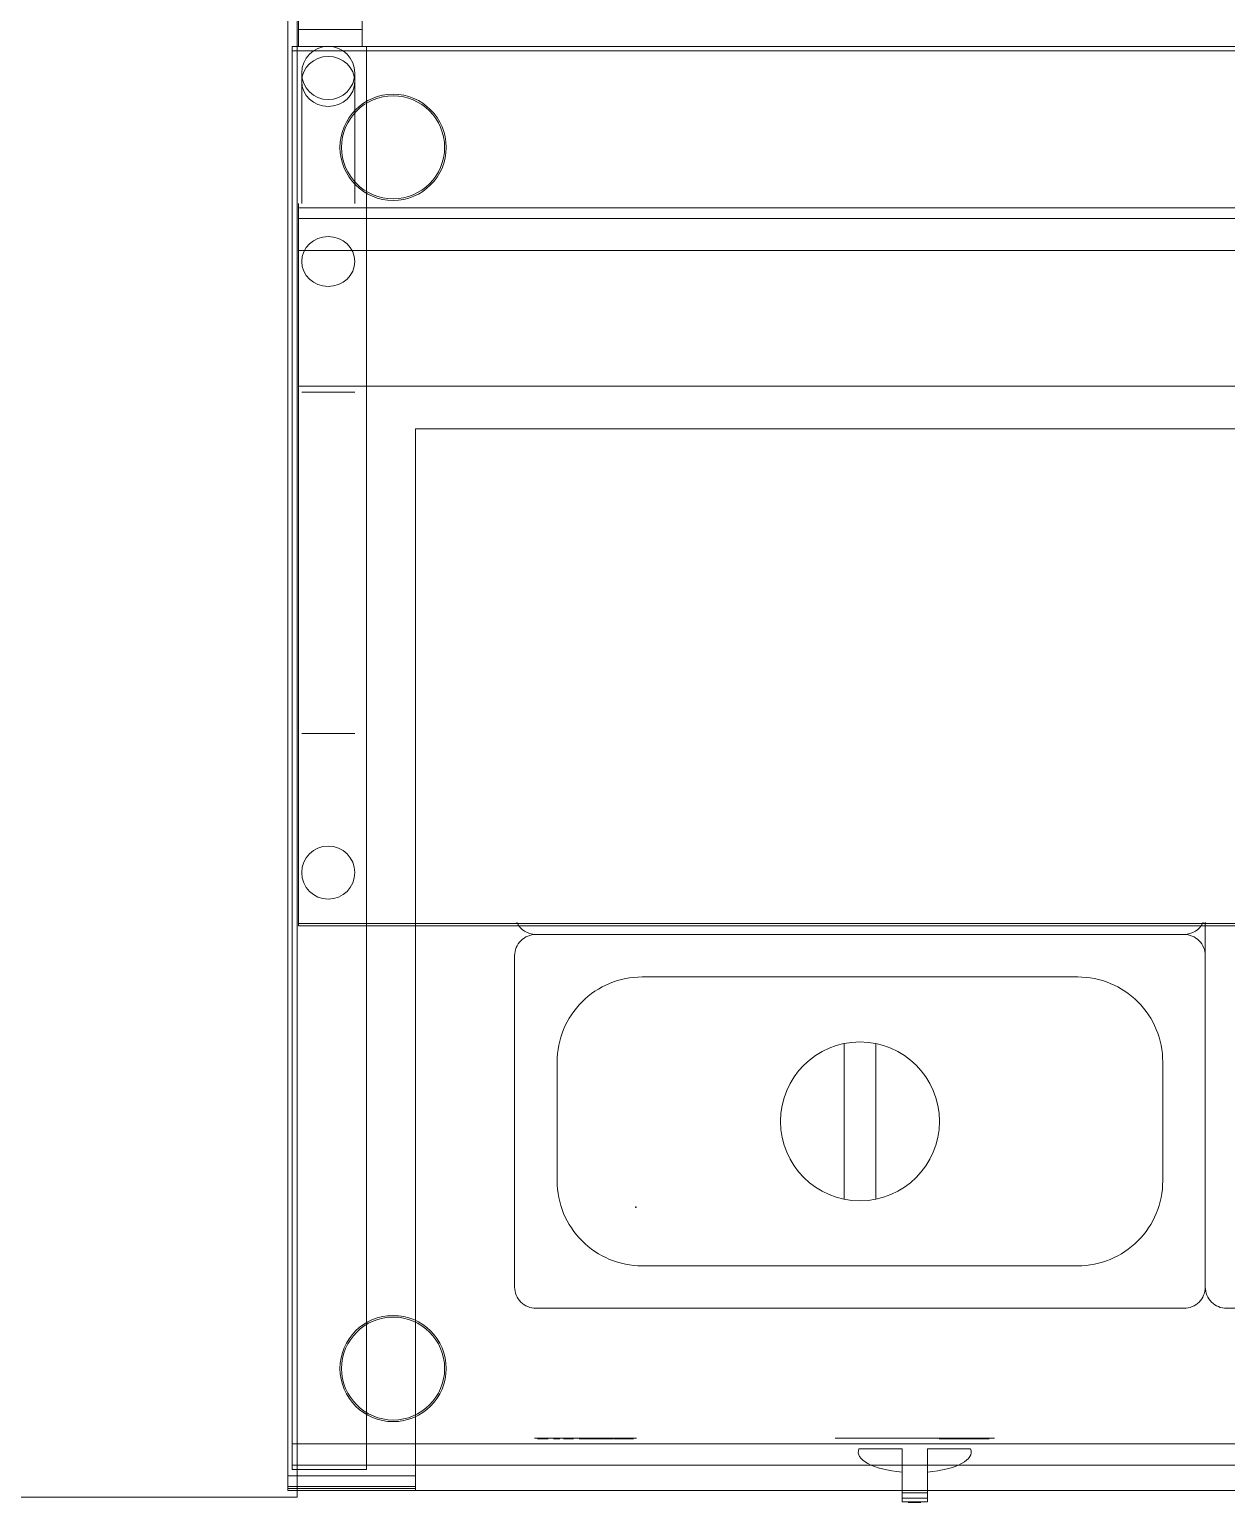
# Model space of a CAD drawing. Header units: millimetres. Extents: x -241391 to 8718866, y 0 to 143518.
# Drawn here: x -209440 to -208876, y 116036 to 116730 of the extents above; entities that cross this region are included whole.
import ezdxf

# ---------------------------------------------------------------- set-up
doc = ezdxf.new("R2010")
doc.units = ezdxf.units.MM
doc.header["$MEASUREMENT"] = 0
doc.layers.add('ТХ_пищеблок', color=30, linetype='Continuous', lineweight=20)

msp = doc.modelspace()

# ---------------------------------------------------------------- linework, layer by layer
at = {"layer": 'ТХ_пищеблок', "color": 230, "extrusion": (-1, 2.44929e-16, 3.40358e-28)}
for p, q in [((-209313.12, 116721.5, -147.22), (-209313.12, 117071.5, -147.22)), ((-209313.12, 116729.5, -252.22), (-209313.12, 116721.5, -252.22)), ((-209313.12, 116721.5, -252.22), (-209313.12, 116721.5, -147.22))]:
    msp.add_line(p, q, dxfattribs=at)
at = {"layer": 'ТХ_пищеблок', "color": 230}
for p, q in [((-209313.12, 116721.5, -147.22), (-209313.12, 117071.5, -147.22)), ((-209283.12, 117071.5, -147.22), (-209283.12, 116721.5, -147.22)), ((-209318.12, 116041.5, -917.22), (-209318.12, 116746.5, -917.22)), ((-209313.12, 116729.5, -252.22), (-209283.12, 116729.5, -252.22)), ((-209318.12, 116724.5, -47.22), (-209318.12, 116043.5, -47.22)), ((-209316.12, 116690.92, -105.22), (-209316.12, 116721.5, -105.22)), ((-209316.12, 116721.5, -105.22), (-209281.12, 116721.5, -105.22)), ((-209316.12, 116721.5, -816.72), (-207820.12, 116721.5, -816.72)), ((-209316.12, 116721.5, -760.72), (-207820.12, 116721.5, -760.72)), ((-209316.12, 116719.5, -818.72), (-207820.12, 116719.5, -818.72)), ((-209316.12, 116719.5, -817.72), (-207820.12, 116719.5, -817.72)), ((-209316.12, 116719.5, -817.72), (-209316.12, 116709.5, -817.72)), ((-209316.12, 116719.5, -817.72), (-207820.12, 116719.5, -817.72)), ((-209316.12, 116719.5, -758.72), (-207820.12, 116719.5, -758.72)), ((-209316.12, 116719.5, -758.72), (-209316.12, 116053.5, -758.72)), ((-209316.12, 116719.5, -758.72), (-207820.12, 116719.5, -758.72)), ((-209281.12, 116721.5, -105.22), (-209281.12, 116690.92, -105.22)), ((-209311.62, 116647.5, -917.22), (-209311.62, 116709, -917.22)), ((-209286.62, 116647.5, -917.22), (-209286.62, 116709, -917.22)), ((-209316.12, 116051.5, -80.22), (-209316.12, 116660.5, -80.22)), ((-209281.12, 116660.5, -80.22), (-209281.12, 116051.5, -80.22)), ((-209313.12, 116307.5, -917.22), (-209313.12, 116647.5, -917.22)), ((-207823.12, 116645.5, 262.78), (-209313.12, 116645.5, 262.78)), ((-209313.12, 116640.5, 263.78), (-209313.12, 116645.5, 263.78)), ((-207823.12, 116645.5, 263.78), (-209313.12, 116645.5, 263.78)), ((-207823.12, 116645.5, 263.78), (-209313.12, 116645.5, 263.78)), ((-207823.12, 116640.5, 263.78), (-209313.12, 116640.5, 263.78)), ((-209313.12, 116309.5, 322.78), (-209313.12, 116625.5, 322.78)), ((-207823.12, 116625.5, 322.78), (-209313.12, 116625.5, 322.78)), ((-207823.12, 116625.5, 322.78), (-209313.12, 116625.5, 322.78)), ((-207823.12, 116625.5, -917.22), (-209313.12, 116625.5, -917.22)), ((-207823.12, 116561.5, 289.78), (-209313.12, 116561.5, 289.78)), ((-209281.12, 116051.5, -425.72), (-209281.12, 116559.5, -425.72)), ((-207878.12, 116541.5, -47.22), (-209258.12, 116541.5, -47.22)), ((-209258.12, 116541.5, -47.22), (-209258.12, 116043.5, -47.22)), ((-209313.12, 116309.5, 288.78), (-209313.12, 116314.5, 288.78)), ((-207823.12, 116308.5, 289.78), (-209313.12, 116308.5, 289.78)), ((-207823.12, 116307.5, 289.78), (-209313.12, 116307.5, 289.78)), ((-207823.12, 116307.5, 320.78), (-209313.12, 116307.5, 320.78)), ((-207823.12, 116307.5, -917.22), (-209313.12, 116307.5, -917.22)), ((-209258.12, 116307.5, -917.22), (-209258.12, 116041.5, -917.22)), ((-209316.12, 116063.5, -817.72), (-209316.12, 116053.5, -817.72)), ((-209316.12, 116063.5, -817.72), (-207820.12, 116063.5, -817.72)), ((-209281.12, 116051.5, -723.72), (-209281.12, 116066.5, -723.72)), ((-209316.12, 116053.5, -817.72), (-207820.12, 116053.5, -817.72)), ((-209316.12, 116053.5, -817.72), (-207820.12, 116053.5, -817.72)), ((-209316.12, 116053.5, -818.72), (-207820.12, 116053.5, -818.72)), ((-209316.12, 116053.5, -758.72), (-207820.12, 116053.5, -758.72)), ((-209316.12, 116053.5, -758.72), (-207820.12, 116053.5, -758.72)), ((-209318.12, 116048.5, -81.22), (-209318.12, 116043.5, -81.22)), ((-209258.12, 116048.5, -81.22), (-209318.12, 116048.5, -81.22)), ((-209281.12, 116051.5, -80.22), (-209316.12, 116051.5, -80.22)), ((-209258.12, 116048.5, -81.22), (-209258.12, 116043.5, -81.22)), ((-209258.12, 116043.5, -47.22), (-209318.12, 116043.5, -47.22)), ((-209258.12, 116043.5, -47.22), (-209318.12, 116043.5, -47.22)), ((-209258.12, 116043.5, -82.22), (-209318.12, 116043.5, -82.22)), ((-209258.12, 116043.5, -81.22), (-209318.12, 116043.5, -81.22)), ((-209258.12, 116043.5, -81.22), (-209318.12, 116043.5, -81.22)), ((-209258.12, 116042.5, -80.22), (-209318.12, 116042.5, -80.22)), ((-209318.12, 116041.5, -917.22), (-207818.12, 116041.5, -917.22)), ((-209258.12, 116041.5, -49.22), (-209318.12, 116041.5, -49.22)), ((-209258.12, 116041.5, -80.22), (-209318.12, 116041.5, -80.22))]:
    msp.add_line(p, q, dxfattribs=at)
at = {"layer": 'ТХ_пищеблок', "color": 230, "extrusion": (1, -2.44929e-16, -7.99494e-29)}
for p, q in [((-209283.12, 117071.5, -147.22), (-209283.12, 116721.5, -147.22)), ((-209283.12, 116721.5, -252.22), (-209283.12, 116729.5, -252.22)), ((-209283.12, 116721.5, -147.22), (-209283.12, 116721.5, -252.22))]:
    msp.add_line(p, q, dxfattribs=at)
at = {"layer": 'ТХ_пищеблок', "color": 230, "extrusion": (-1, 2.44929e-16, 0)}
for p, q in [((-209318.12, 116690.92, -105.22), (-209318.12, 116745.5, -105.22)), ((-209318.12, 116724.5, -47.22), (-209318.12, 116043.5, -47.22)), ((-209316.12, 116721.5, -758.72), (-209316.12, 116051.5, -758.72)), ((-209316.12, 116721.5, -758.72), (-209316.12, 116721.5, -105.22)), ((-209316.12, 116690.92, -105.22), (-209316.12, 116721.5, -105.22)), ((-209318.12, 116042.5, -80.22), (-209318.12, 116660.5, -80.22)), ((-209316.12, 116051.5, -80.22), (-209316.12, 116660.5, -80.22)), ((-209313.12, 116647.5, 300.78), (-209313.12, 116647.5, 264.78)), ((-209313.12, 116646.5, 264.78), (-209313.12, 116591.92, 264.78)), ((-209313.12, 116640.5, 263.78), (-209313.12, 116645.5, 263.78)), ((-209313.12, 116645.5, 262.78), (-209313.12, 116640.5, 262.78)), ((-209313.12, 116640.5, 262.78), (-209313.12, 116640.5, 263.78)), ((-209313.12, 116309.5, 322.78), (-209313.12, 116625.5, 322.78)), ((-209313.12, 116561.5, 289.78), (-209313.12, 116308.5, 289.78)), ((-209313.12, 116314.5, 287.78), (-209313.12, 116309.5, 287.78)), ((-209313.12, 116314.5, 288.78), (-209313.12, 116314.5, 287.78)), ((-209313.12, 116309.5, 288.78), (-209313.12, 116314.5, 288.78)), ((-209313.12, 116307.5, 289.78), (-209313.12, 116307.5, 320.78)), ((-209318.12, 116043.5, -82.22), (-209318.12, 116048.5, -82.22)), ((-209318.12, 116048.5, -82.22), (-209318.12, 116048.5, -81.22)), ((-209318.12, 116048.5, -81.22), (-209318.12, 116043.5, -81.22)), ((-209316.12, 116051.5, -758.72), (-209316.12, 116051.5, -80.22)), ((-209318.12, 116041.5, -49.22), (-209318.12, 116041.5, -80.22))]:
    msp.add_line(p, q, dxfattribs=at)
at = {"layer": 'ТХ_пищеблок', "color": 230, "extrusion": (0, 0, -1)}
for p, q in [((-209318.12, 116690.92, -105.22), (-209318.12, 116745.5, -105.22)), ((-209281.12, 116721.5, -758.72), (-209316.12, 116721.5, -758.72)), ((-209316.12, 116721.5, -758.72), (-209316.12, 116051.5, -758.72)), ((-209316.12, 116052.5, -815.22), (-209316.12, 116720.5, -815.22)), ((-209316.12, 116719.5, -818.72), (-207820.12, 116719.5, -818.72)), ((-209316.12, 116709.5, -818.72), (-209316.12, 116719.5, -818.72)), ((-209281.12, 116721.5, -758.72), (-209281.12, 116051.5, -758.72)), ((-209318.12, 116042.5, -80.22), (-209318.12, 116660.5, -80.22)), ((-209313.12, 116646.5, 264.78), (-209313.12, 116591.92, 264.78)), ((-209313.12, 116645.5, 262.78), (-209313.12, 116640.5, 262.78)), ((-207823.12, 116645.5, 262.78), (-209313.12, 116645.5, 262.78)), ((-207823.12, 116640.5, 262.78), (-209313.12, 116640.5, 262.78)), ((-207823.12, 116561.5, 289.78), (-209313.12, 116561.5, 289.78)), ((-209313.12, 116561.5, 289.78), (-209313.12, 116308.5, 289.78)), ((-209258.12, 116042.5, -80.22), (-209258.12, 116541.5, -80.22)), ((-209258.12, 116541.5, -80.22), (-207878.12, 116541.5, -80.22)), ((-209313.12, 116314.5, 287.78), (-209313.12, 116309.5, 287.78)), ((-207823.12, 116308.5, 289.78), (-209313.12, 116308.5, 289.78)), ((-209316.12, 116063.5, -818.72), (-207820.12, 116063.5, -818.72)), ((-209316.12, 116053.5, -818.72), (-209316.12, 116063.5, -818.72)), ((-209316.12, 116053.5, -818.72), (-207820.12, 116053.5, -818.72)), ((-209258.12, 116048.5, -82.22), (-209318.12, 116048.5, -82.22)), ((-209318.12, 116043.5, -82.22), (-209318.12, 116048.5, -82.22)), ((-209316.12, 116051.5, -758.72), (-209281.12, 116051.5, -758.72)), ((-209258.12, 116043.5, -82.22), (-209258.12, 116048.5, -82.22)), ((-209258.12, 116043.5, -82.22), (-209318.12, 116043.5, -82.22)), ((-209258.12, 116042.5, -80.22), (-209318.12, 116042.5, -80.22))]:
    msp.add_line(p, q, dxfattribs=at)
at = {"layer": 'ТХ_пищеблок', "color": 230, "extrusion": (1.39226e-29, 5.68434e-14, -1)}
for p, q in [((-209313.12, 116729.5, -252.22), (-209313.12, 116721.5, -252.22)), ((-209313.12, 116729.5, -252.22), (-209283.12, 116729.5, -252.22)), ((-209283.12, 116721.5, -252.22), (-209283.12, 116729.5, -252.22)), ((-209313.12, 116721.5, -252.22), (-209283.12, 116721.5, -252.22))]:
    msp.add_line(p, q, dxfattribs=at)
at = {"layer": 'ТХ_пищеблок', "color": 230, "extrusion": (2.44929e-16, 1, 0)}
for p, q in [((-209316.12, 116721.5, -105.22), (-209281.12, 116721.5, -105.22)), ((-209316.12, 116721.5, -758.72), (-209316.12, 116721.5, -105.22)), ((-209281.12, 116721.5, -758.72), (-209316.12, 116721.5, -758.72)), ((-209316.12, 116721.5, -760.72), (-207820.12, 116721.5, -760.72)), ((-209316.12, 116721.5, -816.72), (-209316.12, 116721.5, -760.72)), ((-209316.12, 116721.5, -816.72), (-207820.12, 116721.5, -816.72)), ((-209281.12, 116721.5, -105.22), (-209281.12, 116721.5, -758.72)), ((-209313.12, 116314.5, 288.78), (-209313.12, 116314.5, 287.78)), ((-209316.12, 116063.5, -817.72), (-207820.12, 116063.5, -817.72)), ((-209316.12, 116063.5, -818.72), (-209316.12, 116063.5, -817.72)), ((-209316.12, 116063.5, -818.72), (-207820.12, 116063.5, -818.72)), ((-209258.12, 116048.5, -81.22), (-209318.12, 116048.5, -81.22)), ((-209318.12, 116048.5, -82.22), (-209318.12, 116048.5, -81.22)), ((-209258.12, 116048.5, -82.22), (-209318.12, 116048.5, -82.22)), ((-209316.12, 116052.5, -816.72), (-209316.12, 116052.5, -815.22)), ((-209258.12, 116048.5, -82.22), (-209258.12, 116048.5, -81.22))]:
    msp.add_line(p, q, dxfattribs=at)
at = {"layer": 'ТХ_пищеблок', "color": 230, "extrusion": (-1, 2.44929e-16, -2.52609e-27)}
for p, q in [((-209316.12, 116721.5, -816.72), (-209316.12, 116721.5, -760.72)), ((-209316.12, 116052.5, -815.22), (-209316.12, 116720.5, -815.22)), ((-209316.12, 116720.5, -815.22), (-209316.12, 116720.5, -816.72)), ((-209316.12, 116719.5, -758.72), (-209316.12, 116053.5, -758.72)), ((-209316.12, 116719.5, -817.72), (-209316.12, 116709.5, -817.72)), ((-209316.12, 116709.5, -818.72), (-209316.12, 116719.5, -818.72)), ((-209316.12, 116709.5, -817.72), (-209316.12, 116709.5, -818.72)), ((-209316.12, 116053.5, -818.72), (-209316.12, 116063.5, -818.72)), ((-209316.12, 116063.5, -818.72), (-209316.12, 116063.5, -817.72)), ((-209316.12, 116063.5, -817.72), (-209316.12, 116053.5, -817.72)), ((-209316.12, 116052.5, -816.72), (-209316.12, 116052.5, -815.22)), ((-209316.12, 116051.5, -760.72), (-209316.12, 116051.5, -816.72))]:
    msp.add_line(p, q, dxfattribs=at)
at = {"layer": 'ТХ_пищеблок', "color": 230, "extrusion": (-2.44929e-16, -1, 0)}
for p, q in [((-209316.12, 116720.5, -815.22), (-209316.12, 116720.5, -816.72)), ((-209313.12, 116721.5, -252.22), (-209313.12, 116721.5, -147.22)), ((-209313.12, 116721.5, -252.22), (-209283.12, 116721.5, -252.22)), ((-209283.12, 116721.5, -147.22), (-209283.12, 116721.5, -252.22)), ((-209313.12, 116640.5, 262.78), (-209313.12, 116640.5, 263.78)), ((-207823.12, 116640.5, 263.78), (-209313.12, 116640.5, 263.78)), ((-207823.12, 116640.5, 262.78), (-209313.12, 116640.5, 262.78)), ((-207878.12, 116541.5, -47.22), (-209258.12, 116541.5, -47.22)), ((-209258.12, 116541.5, -80.22), (-207878.12, 116541.5, -80.22)), ((-209258.12, 116541.5, -80.22), (-209258.12, 116541.5, -47.22)), ((-209313.12, 116307.5, 289.78), (-209313.12, 116307.5, 320.78)), ((-207823.12, 116307.5, 320.78), (-209313.12, 116307.5, 320.78)), ((-207823.12, 116307.5, 289.78), (-209313.12, 116307.5, 289.78)), ((-209281.12, 116066.5, -723.72), (-209281.12, 116066.5, -460.72)), ((-209202.12, 116066.2, -486.72), (-209202.12, 116066.2, -494.72)), ((-209156.12, 116066.2, -484.72), (-209200.12, 116066.2, -484.72)), ((-209200.12, 116066.2, -496.72), (-209156.12, 116066.2, -496.72)), ((-209154.12, 116066.2, -494.72), (-209154.12, 116066.2, -486.72)), ((-209281.12, 116051.5, -80.22), (-209316.12, 116051.5, -80.22)), ((-209316.12, 116051.5, -758.72), (-209281.12, 116051.5, -758.72)), ((-209316.12, 116051.5, -758.72), (-209316.12, 116051.5, -80.22)), ((-209281.12, 116051.5, -758.72), (-209281.12, 116051.5, -80.22)), ((-209281.12, 116051.5, -460.72), (-209281.12, 116051.5, -425.72)), ((-209281.12, 116051.5, -758.72), (-209281.12, 116051.5, -723.72)), ((-209258.12, 116041.5, -80.22), (-209318.12, 116041.5, -80.22)), ((-209318.12, 116041.5, -49.22), (-209318.12, 116041.5, -80.22)), ((-209258.12, 116041.5, -49.22), (-209318.12, 116041.5, -49.22)), ((-209258.12, 116041.5, -49.22), (-209258.12, 116041.5, -80.22))]:
    msp.add_line(p, q, dxfattribs=at)
at = {"layer": 'ТХ_пищеблок', "color": 230, "extrusion": (1, -2.44929e-16, 0)}
for p, q in [((-209281.12, 116721.5, -105.22), (-209281.12, 116690.92, -105.22)), ((-209281.12, 116721.5, -105.22), (-209281.12, 116721.5, -758.72)), ((-209281.12, 116721.5, -758.72), (-209281.12, 116051.5, -758.72)), ((-209281.12, 116660.5, -80.22), (-209281.12, 116051.5, -80.22)), ((-209281.12, 116051.5, -758.72), (-209281.12, 116051.5, -80.22))]:
    msp.add_line(p, q, dxfattribs=at)
at = {"layer": 'ТХ_пищеблок', "color": 230, "extrusion": (-2.44929e-16, -1, -1.13687e-13)}
msp.add_line((-209316.12, 116709.5, -817.72), (-209316.12, 116709.5, -818.72), dxfattribs=at)
at = {"layer": 'ТХ_пищеблок', "color": 230, "extrusion": (2.44929e-16, 1, -1.57898e-15)}
msp.add_line((-209313.12, 116647.5, 300.78), (-209313.12, 116647.5, 264.78), dxfattribs=at)
at = {"layer": 'ТХ_пищеблок', "color": 230, "extrusion": (6.12323e-17, -1.49976e-32, -1)}
for p, q in [((-209281.12, 116559.5, -758.72), (-209281.12, 116051.5, -758.72)), ((-209281.12, 116066.5, -460.72), (-209281.12, 116051.5, -460.72))]:
    msp.add_line(p, q, dxfattribs=at)
at = {"layer": 'ТХ_пищеблок', "color": 230, "extrusion": (2.44929e-16, 1, 9.09495e-15)}
msp.add_line((-209281.12, 116559.5, -425.72), (-209281.12, 116559.5, -758.72), dxfattribs=at)
at = {"layer": 'ТХ_пищеблок', "color": 230, "extrusion": (-1, 2.44929e-16, -6.12323e-17)}
for p, q in [((-209281.12, 116559.5, -758.72), (-209281.12, 116051.5, -758.72)), ((-209281.12, 116559.5, -425.72), (-209281.12, 116559.5, -758.72)), ((-209281.12, 116051.5, -425.72), (-209281.12, 116559.5, -425.72)), ((-209281.12, 116066.5, -723.72), (-209281.12, 116066.5, -460.72)), ((-209281.12, 116051.5, -723.72), (-209281.12, 116066.5, -723.72)), ((-209281.12, 116066.5, -460.72), (-209281.12, 116051.5, -460.72)), ((-209281.12, 116051.5, -758.72), (-209281.12, 116051.5, -723.72)), ((-209281.12, 116051.5, -460.72), (-209281.12, 116051.5, -425.72))]:
    msp.add_line(p, q, dxfattribs=at)
at = {"layer": 'ТХ_пищеблок', "color": 230, "extrusion": (1, 2.09818e-16, 0)}
for p, q in [((-209258.12, 116541.5, -47.22), (-209258.12, 116043.5, -47.22)), ((-209258.12, 116541.5, -80.22), (-209258.12, 116541.5, -47.22)), ((-209258.12, 116042.5, -80.22), (-209258.12, 116541.5, -80.22)), ((-209258.12, 116048.5, -81.22), (-209258.12, 116043.5, -81.22)), ((-209258.12, 116048.5, -82.22), (-209258.12, 116048.5, -81.22)), ((-209258.12, 116043.5, -82.22), (-209258.12, 116048.5, -82.22)), ((-209258.12, 116041.5, -49.22), (-209258.12, 116041.5, -80.22))]:
    msp.add_line(p, q, dxfattribs=at)
at = {"layer": 'ТХ_пищеблок', "color": 230, "extrusion": (-2.44929e-16, -1, 1.75007e-30)}
for p, q in [((-209192.42, 116065.9, -488.46), (-209192.42, 116065.9, -487.22)), ((-209192.42, 116065.9, -492.46), (-209192.42, 116065.9, -489.68)), ((-209191.12, 116065.9, -489.92), (-209191.12, 116065.9, -492.72))]:
    msp.add_line(p, q, dxfattribs=at)
at = {"layer": 'ТХ_пищеблок', "color": 230, "extrusion": (-2.44929e-16, -1, -2.04633e-31)}
for p, q in [((-209187.78, 116065.9, -492.52), (-209187.78, 116065.9, -489.02)), ((-209187.48, 116065.9, -488.72), (-209185.58, 116065.9, -488.72)), ((-209186.48, 116065.9, -490.22), (-209186.48, 116065.9, -490.61)), ((-209186.48, 116065.9, -492.7), (-209186.48, 116065.9, -492.72)), ((-209186.02, 116065.9, -493.12), (-209186.3, 116065.9, -492.65)), ((-209185.08, 116065.9, -492.52), (-209185.08, 116065.9, -490.22)), ((-209183.78, 116065.9, -490.52), (-209183.78, 116065.9, -492.52))]:
    msp.add_line(p, q, dxfattribs=at)
at = {"layer": 'ТХ_пищеблок', "color": 230, "extrusion": (-2.44929e-16, -1, -7.0945e-30)}
for p, q in [((-209181.03, 116065.9, -491.92), (-209181.03, 116065.9, -489.92)), ((-209179.73, 116065.9, -489.92), (-209179.73, 116065.9, -492.22)), ((-209178.83, 116065.9, -493.72), (-209179.23, 116065.9, -493.72)), ((-209178.79, 116065.9, -489.32), (-209178.73, 116065.9, -489.43)), ((-209178.33, 116065.9, -492.22), (-209178.33, 116065.9, -491.71)), ((-209178.33, 116065.9, -489.83), (-209178.33, 116065.9, -486.93)), ((-209177.03, 116065.9, -486.92), (-209177.03, 116065.9, -491.92))]:
    msp.add_line(p, q, dxfattribs=at)
at = {"layer": 'ТХ_пищеблок', "color": 230, "extrusion": (-2.44929e-16, -1, -2.67711e-30)}
for p, q in [((-209177.13, 116065.9, -495.72), (-209176.63, 116065.9, -495.22)), ((-209171.83, 116065.9, -485.72), (-209171.56, 116065.9, -486.22)), ((-209165.64, 116065.9, -493.79), (-209165.12, 116065.9, -495.72)), ((-209165.25, 116065.9, -495.6), (-209165.62, 116065.9, -495.22)), ((-209165.12, 116065.9, -495.72), (-209165.25, 116065.9, -495.6))]:
    msp.add_line(p, q, dxfattribs=at)
at = {"layer": 'ТХ_пищеблок', "color": 230, "extrusion": (-2.44929e-16, -1, -3.33311e-29)}
for p, q in [((-209162.12, 116065.9, -493.74), (-209164.43, 116065.9, -491.43)), ((-209164.43, 116065.9, -490.02), (-209163.18, 116065.9, -488.77)), ((-209162.83, 116065.9, -489.13), (-209164.08, 116065.9, -490.37)), ((-209164.08, 116065.9, -491.08), (-209161.77, 116065.9, -493.38))]:
    msp.add_line(p, q, dxfattribs=at)
at = {"layer": 'ТХ_пищеблок', "color": 230, "extrusion": (-2.44929e-16, -1, -7.9545e-29)}
for p, q in [((-209160.45, 116065.9, -494), (-209162.38, 116065.9, -492.07)), ((-209161.81, 116065.9, -489.95), (-209159.28, 116065.9, -492.48))]:
    msp.add_line(p, q, dxfattribs=at)
at = {"layer": 'ТХ_пищеблок', "color": 230, "extrusion": (-2.44929e-16, -1, -5.60566e-30)}
for p, q in [((-209158.45, 116065.9, -491.5), (-209160.98, 116065.9, -488.97)), ((-209159.79, 116065.9, -487.48), (-209157.88, 116065.9, -489.38))]:
    msp.add_line(p, q, dxfattribs=at)
at = {"layer": 'ТХ_пищеблок', "color": 230, "extrusion": (-2.44929e-16, -1, -1.05429e-29)}
for p, q in [((-209156.18, 116065.9, -490.37), (-209158.49, 116065.9, -488.07)), ((-209158.13, 116065.9, -487.71), (-209155.83, 116065.9, -490.02)), ((-209157.43, 116065.9, -492.32), (-209156.18, 116065.9, -491.08)), ((-209155.83, 116065.9, -491.43), (-209157.07, 116065.9, -492.68))]:
    msp.add_line(p, q, dxfattribs=at)
at = {"layer": 'ТХ_пищеблок', "color": 230, "extrusion": (-2.41208e-16, -0.984808, 0.173648)}
for p, q in [((-209029.12, 116061.19, -583.24), (-209049.39, 116061.19, -583.24)), ((-209029.12, 116061.2, -583.18), (-209049.38, 116061.2, -583.18)), ((-209029.12, 116061.2, -583.18), (-209029.12, 116061.19, -583.24)), ((-209017.12, 116061.2, -583.18), (-208996.87, 116061.2, -583.18)), ((-209017.12, 116061.2, -583.18), (-209017.12, 116061.19, -583.24)), ((-209017.12, 116061.19, -583.24), (-208996.86, 116061.19, -583.24))]:
    msp.add_line(p, q, dxfattribs=at)
at = {"layer": 'ТХ_пищеблок', "color": 230, "extrusion": (-2.30158e-16, -0.939693, 0.34202)}
for p, q in [((-209029.12, 116061.19, -583.24), (-209049.39, 116061.19, -583.24)), ((-209029.12, 116061.19, -583.24), (-209029.12, 116050.22, -613.37)), ((-209017.12, 116061.19, -583.24), (-208996.86, 116061.19, -583.24)), ((-209017.12, 116061.19, -583.24), (-209017.12, 116050.22, -613.37))]:
    msp.add_line(p, q, dxfattribs=at)
at = {"layer": 'ТХ_пищеблок', "color": 230, "extrusion": (-2.44929e-16, -1, -7.89343e-15)}
for p, q in [((-209029.12, 116061.2, -583.18), (-209049.38, 116061.2, -583.18)), ((-209029.12, 116061.2, -562.57), (-209029.12, 116061.2, -583.18)), ((-209017.12, 116061.2, -562.57), (-209017.12, 116061.2, -583.18)), ((-209017.12, 116061.2, -583.18), (-208996.87, 116061.2, -583.18))]:
    msp.add_line(p, q, dxfattribs=at)
at = {"layer": 'ТХ_пищеблок', "color": 230, "extrusion": (-2.44929e-16, -1, 4.996e-16)}
for p, q in [((-209004.31, 116066.2, -534.86), (-209041.67, 116066.2, -556.14)), ((-209003.81, 116066.2, -535.73), (-209041.18, 116066.2, -557.01)), ((-209003.81, 116066.2, -535.73), (-209041.18, 116066.2, -557.01)), ((-209008.36, 116065.9, -561.72), (-209011.66, 116065.9, -561.72)), ((-209011.66, 116065.9, -561.72), (-209008.25, 116065.9, -560.27)), ((-209008.25, 116065.9, -560.27), (-209009.48, 116065.9, -559.24)), ((-209009.48, 116065.9, -559.24), (-209007.73, 116065.9, -559.39)), ((-209006.69, 116065.9, -562.18), (-209008.36, 116065.9, -563.59)), ((-209008.36, 116065.9, -563.59), (-209008.36, 116065.9, -561.72)), ((-209007.73, 116065.9, -559.39), (-209006.69, 116065.9, -555.51)), ((-209006.69, 116065.9, -555.51), (-209005.65, 116065.9, -559.39)), ((-209005.01, 116065.9, -563.59), (-209006.69, 116065.9, -562.18)), ((-209005.65, 116065.9, -559.39), (-209003.89, 116065.9, -559.24)), ((-209003.89, 116065.9, -559.24), (-209005.13, 116065.9, -560.27)), ((-209005.13, 116065.9, -560.27), (-209001.71, 116065.9, -561.72)), ((-209001.71, 116065.9, -561.72), (-209005.01, 116065.9, -561.72)), ((-209005.01, 116065.9, -561.72), (-209005.01, 116065.9, -563.59)), ((-209004.72, 116065.9, -614.52), (-209003.06, 116065.9, -610.51)), ((-209003.06, 116065.9, -610.51), (-209001.4, 116065.9, -614.52)), ((-208993.9, 116065.9, -586.88), (-208991.12, 116065.9, -580.01)), ((-208991.12, 116065.9, -580.01), (-208988.34, 116065.9, -586.88)), ((-208986.62, 116066.2, -588.72), (-208986.62, 116066.2, -545.72)), ((-208986.62, 116066.2, -588.72), (-208986.62, 116066.2, -545.72)), ((-208985.62, 116066.2, -588.72), (-208985.62, 116066.2, -545.72)), ((-209029.12, 116036.2, -606.88), (-209029.12, 116036.2, -567.82)), ((-209017.12, 116036.2, -567.82), (-209017.12, 116036.2, -606.88))]:
    msp.add_line(p, q, dxfattribs=at)
at = {"layer": 'ТХ_пищеблок', "color": 230, "extrusion": (-1, 2.44929e-16, 3.82949e-28)}
for p, q in [((-209029.12, 116061.2, -562.57), (-209029.12, 116061.2, -583.18)), ((-209029.12, 116061.2, -583.18), (-209029.12, 116061.19, -583.24)), ((-209029.12, 116061.19, -583.24), (-209029.12, 116050.22, -613.37)), ((-209029.12, 116036.2, -606.88), (-209029.12, 116036.2, -567.82))]:
    msp.add_line(p, q, dxfattribs=at)
at = {"layer": 'ТХ_пищеблок', "color": 230, "extrusion": (1, -2.44929e-16, 3.82962e-28)}
for p, q in [((-209017.12, 116061.2, -583.18), (-209017.12, 116061.19, -583.24)), ((-209017.12, 116061.2, -562.57), (-209017.12, 116061.2, -583.18)), ((-209017.12, 116061.19, -583.24), (-209017.12, 116050.22, -613.37)), ((-209017.12, 116036.2, -567.82), (-209017.12, 116036.2, -606.88))]:
    msp.add_line(p, q, dxfattribs=at)
at = {"layer": 'ТХ_пищеблок', "color": 230, "extrusion": (-2.44929e-16, -1, -4.06024e-15)}
msp.add_line((-209316.12, 116051.5, -760.72), (-209316.12, 116051.5, -816.72), dxfattribs=at)
at = {"layer": 'ТХ_пищеблок', "elevation": -78.22}
msp.add_lwpolyline([(-209313.69, 116743.5), (-209313.69, 116038.5), (-210433.69, 116038.5), (-210433.69, 116743.5)], close=True, dxfattribs=at)
at = {"layer": 'ТХ_пищеблок', "color": 230, "elevation": -80.22}
for points in [[(-208896.42, 116303.37), (-209201.42, 116303.37, 0.414214), (-209211.42, 116293.37), (-209211.42, 116137.37, 0.414214), (-209201.42, 116127.37), (-208896.42, 116127.37, 0.414214), (-208886.42, 116137.37), (-208886.42, 116293.37, 0.414214)], [(-208946.42, 116283.37), (-209151.42, 116283.37, 0.414214), (-209191.42, 116243.37), (-209191.42, 116187.37, 0.414214), (-209151.42, 116147.37), (-208946.42, 116147.37, 0.414214), (-208906.42, 116187.37), (-208906.42, 116243.37, 0.414214)]]:
    msp.add_lwpolyline(points, format="xyb", close=True, dxfattribs=at)
for points in [[(-209210.46, 116309.1, 0.290194), (-209201.42, 116303.37), (-208896.42, 116303.37, 0.290194), (-208887.37, 116309.1, 0.290194)], [(-208886.42, 116309.1), (-208886.42, 116137.37, 0.414214), (-208876.42, 116127.37), (-208571.42, 116127.37, 0.414214), (-208561.42, 116137.37), (-208561.42, 116309.1)]]:
    msp.add_lwpolyline(points, format="xyb", dxfattribs=at)
for points in [[(-209056.42, 116178.73), (-209056.42, 116252.01)], [(-209041.42, 116178.73), (-209041.42, 116252.01)]]:
    msp.add_lwpolyline(points, dxfattribs=at)
at = {"layer": 'ТХ_пищеблок', "color": 230, "const_width": 0.406, "elevation": -80.22}
msp.add_lwpolyline([(-209154.18, 116174.94, 1), (-209154.59, 116174.94, 1)], format="xyb", close=True, dxfattribs=at)
at = {"layer": 'ТХ_пищеблок', "color": 230, "extrusion": (0, 0, -1)}
for centre in [(209299.12, 116709, 47.22), (209299.12, 116332.5, 47.22)]:
    msp.add_circle(centre, 12.5, dxfattribs=at)
at = {"layer": 'ТХ_пищеблок', "color": 230, "extrusion": (-4.64994e-30, -1.89848e-14, -1)}
msp.add_circle((209299.12, 116709, -10.78), 12.5, dxfattribs=at)
msp.add_circle((209299.12, 116709, -10.78), 12.5, dxfattribs=at)
at = {"layer": 'ТХ_пищеблок', "color": 230}
for centre, radius in [((-209299.12, 116709, -47.22), 12.5), ((-209299.12, 116332.5, 243.78), 12.5), ((-209299.12, 116332.5, -47.22), 12.5), ((-209299.12, 116332.5, 243.78), 12.5), ((-209048.92, 116215.37, -80.22), 37.4)]:
    msp.add_circle(centre, radius, dxfattribs=at)
at = {"layer": 'ТХ_пищеблок', "color": 230, "extrusion": (8.37708e-17, 0.34202, -0.939693)}
for centre in [(209299.12, 109678.22, 39884.3), (209299.12, 109678.22, 39884.3), (209299.12, 109678.22, 39636.35), (209299.12, 109678.22, 39636.35)]:
    msp.add_circle(centre, 12.5, dxfattribs=at)
at = {"layer": 'ТХ_пищеблок', "color": 230, "extrusion": (3.48066e-32, 1.42109e-16, -1)}
for centre, radius in [((209268.62, 116674, 888.42), 25), ((209268.62, 116674, 914.72), 25), ((209268.62, 116674, 888.42), 25), ((209268.62, 116674, 914.72), 25), ((209268.62, 116674, 887.66), 24.24), ((209268.62, 116674, 887.66), 24.24), ((209268.62, 116099, 888.42), 25), ((209268.62, 116099, 914.72), 25), ((209268.62, 116099, 888.42), 25), ((209268.62, 116099, 914.72), 25), ((209268.62, 116099, 887.66), 24.24), ((209268.62, 116099, 887.66), 24.24)]:
    msp.add_circle(centre, radius, dxfattribs=at)
at = {"layer": 'ТХ_пищеблок', "color": 230, "extrusion": (2.44929e-16, 1, 1.73568e-15)}
for centre in [(209299.12, 309.28, 116558.7), (209299.12, 309.28, 116558.7), (209299.12, 309.28, 116398), (209299.12, 309.28, 116398)]:
    msp.add_circle(centre, 12.5, dxfattribs=at)
at = {"layer": 'ТХ_пищеблок', "color": 230, "extrusion": (-2.44929e-16, -1, 0)}
msp.add_circle((-209198.12, -488.72, -116065.9), 2.5, dxfattribs=at)
at = {"layer": 'ТХ_пищеблок', "color": 230, "extrusion": (1.83697e-16, 1, -4.996e-16)}
msp.add_circle((209023.12, -588.72, 116066.2), 27.5, dxfattribs=at)
at = {"layer": 'ТХ_пищеблок', "color": 230, "extrusion": (2.44929e-16, 1, -4.996e-16)}
msp.add_circle((209023.12, -588.72, 116066.2), 27.5, dxfattribs=at)
at = {"layer": 'ТХ_пищеблок', "color": 230, "extrusion": (-2.44929e-16, -1, 4.996e-16)}
for centre, radius in [((-208998.33, -545.94, -116065.9), 7), ((-209023.29, -572.61, -116035.9), 3)]:
    msp.add_circle(centre, radius, dxfattribs=at)
at = {"layer": 'ТХ_пищеблок', "color": 230, "extrusion": (-1, 2.44929e-16, 0)}
for centre, radius, start, end in [((-116724.5, -69.22, 209318.12), 22, 90, 180), ((-116724.5, -69.22, 209318.12), 22, 90, 180), ((-116719.5, -816.72, 209316.12), 2, 180, 270), ((-116719.5, -760.72, 209316.12), 2, 90, 180), ((-116719.5, -816.72, 209316.12), 2, 180, 270), ((-116719.5, -760.72, 209316.12), 2, 90, 180), ((-116719.5, -816.72, 209316.12), 1, 180, 270), ((-116690.92, -95.22, 209318.12), 10, 270, 348.84006), ((-116690.92, -95.22, 209318.12), 10, 270, 348.84006), ((-116690.92, -95.22, 209316.12), 10, 270, 348.84006), ((-116690.92, -95.22, 209316.12), 10, 270, 348.84006), ((-116660.5, -101.22, 209318.12), 21, 90, 168.84006), ((-116660.5, -101.22, 209316.12), 21, 90, 168.84006), ((-116660.5, -101.22, 209281.12), 21, 90, 168.84006), ((-116645.5, 264.78, 209313.12), 2, 180, 270), ((-116625.5, 300.78, 209313.12), 22, 90, 180), ((-116645.5, 264.77, 209313.12), 0.998, 179.88529, 270), ((-116645.5, 264.77, 209313.12), 0.998, 179.88529, 270), ((-116591.92, 274.78, 209313.12), 10, 270, 348.84006), ((-116561.5, 268.78, 209313.12), 21, 90, 168.84006), ((-116561.5, 268.78, 209313.12), 21, 90, 168.84006), ((-116309.5, 289.78, 209313.12), 1, 270, 0), ((-116309.5, 320.78, 209313.12), 2, 0, 90), ((-116309.5, 289.78, 209313.12), 2, 270, 0), ((-116309.5, 289.78, 209313.12), 1, 270, 0), ((-116053.5, -816.72, 209316.12), 2, 270, 0), ((-116053.5, -760.72, 209316.12), 2, 0, 90), ((-116053.5, -816.72, 209316.12), 2, 270, 0), ((-116053.5, -816.72, 209316.12), 1, 270, 360), ((-116053.5, -760.72, 209316.12), 2, 0, 90), ((-116043.5, -49.22, 209318.12), 2, 0, 90), ((-116043.5, -80.22, 209318.12), 2, 270, 0), ((-116043.5, -49.22, 209318.12), 2, 0, 90), ((-116043.5, -80.22, 209318.12), 2, 270, 0), ((-116043.5, -80.22, 209318.12), 1, 270, 0)]:
    msp.add_arc(centre, radius, start, end, dxfattribs=at)
at = {"layer": 'ТХ_пищеблок', "color": 230, "extrusion": (1, -2.44929e-16, 0)}
for centre, radius, start, end in [((116719.5, -816.72, -209316.12), 1, 270, 0), ((116690.92, -95.22, -209281.12), 10, 191.15994, 270), ((116690.92, -95.22, -209281.12), 10, 191.15994, 270), ((116660.5, -101.22, -209318.12), 21, 11.15994, 90), ((116660.5, -101.22, -209316.12), 21, 11.15994, 90), ((116660.5, -101.22, -209281.12), 21, 11.15994, 90), ((116625.5, 300.78, -209313.12), 22, 360, 90), ((116645.5, 264.78, -209313.12), 2, 270, 0), ((116591.92, 274.78, -209313.12), 10, 191.15994, 270), ((116309.5, 289.78, -209313.12), 2, 180, 270), ((116309.5, 320.78, -209313.12), 2, 90, 180), ((116053.5, -816.72, -209316.12), 1, 180, 270), ((116043.5, -80.22, -209318.12), 1, 180, 270)]:
    msp.add_arc(centre, radius, start, end, dxfattribs=at)
at = {"layer": 'ТХ_пищеблок', "color": 230, "extrusion": (-2.44929e-16, -1, 0)}
for centre, radius, start, end in [((-209298.12, -147.22, -116721.5), 15, 0, 180), ((-209298.12, -147.22, -116721.5), 15, 0, 180), ((-209200.12, -486.72, -116066.2), 2, 90, 180), ((-209200.12, -494.72, -116066.2), 2, 180, 270), ((-209192.82, -488.46, -116065.9), 0.4, 221.40962, 0), ((-209192.12, -492.72, -116065.9), 1, 180, 0), ((-209192.82, -492.46, -116065.9), 0.4, 221.40962, 0), ((-209192.12, -488.72, -116065.9), 1, 180, 252.5424), ((-209189.7, -485.95, -116065.9), 3, 205.04521, 261.89039), ((-209190.12, -489.92, -116065.9), 1, 90.30253, 180), ((-209187.48, -492.72, -116065.9), 1, 183.40574, 0), ((-209188.18, -492.52, -116065.9), 0.4, 221.79065, 360), ((-209187.48, -489.02, -116065.9), 0.3, 90, 180), ((-209183.48, -490.61, -116065.9), 3, 180, 225.27509), ((-209185.78, -490.22, -116065.9), 0.7, 0, 180), ((-209186.38, -492.7, -116065.9), 0.1, 30, 180), ((-209184.98, -492.52, -116065.9), 1.2, 210, 0), ((-209185.38, -492.52, -116065.9), 0.3, 225.27509, 0), ((-209185.58, -490.52, -116065.9), 1.8, 360, 90), ((-209179.23, -491.92, -116065.9), 1.8, 180, 270), ((-209179.83, -489.92, -116065.9), 1.2, 30, 180), ((-209179.43, -489.92, -116065.9), 0.3, 48.18969, 180), ((-209179.03, -492.22, -116065.9), 0.7, 180, 0), ((-209178.03, -484.18, -116065.9), 2.3, 222.34261, 251.91999), ((-209179.14, -484.92, -116065.9), 1, 233.57778, 294.32679), ((-209181.03, -491.71, -116065.9), 2.7, 0, 48.18969), ((-209178.83, -491.92, -116065.9), 1.8, 270, 0), ((-209178.93, -486.93, -116065.9), 0.6, 0, 71.91999), ((-209178.23, -486.92, -116065.9), 1.2, 360, 114.32679), ((-209181.33, -490.93, -116065.9), 3, 20.69354, 30), ((-209178.43, -489.83, -116065.9), 0.1, 200.69354, 360), ((-209177.13, -491.88, -116065.9), 3.85, 270, 323.68139), ((-209189.58, -482.72, -116065.9), 18, 316.01704, 348.78773), ((-209189.58, -482.72, -116065.9), 19.3, 323.68139, 324.7392), ((-209168.12, -501.72, -116065.9), 9.71, 91.82189, 125.9599), ((-209189.58, -482.72, -116065.9), 19.3, 331.03426, 343.33341), ((-209169.62, -501.28, -116065.9), 9.71, 84.85766, 108.46093), ((-209189.74, -482.7, -116065.9), 18.16, 348.7947, 350.39896), ((-209135.12, -465.62, -116065.9), 41.85, 209.48442, 218.60362), ((-209135.12, -465.62, -116065.9), 42.5, 212.18094, 217.69372), ((-209135.12, -465.62, -116065.9), 42.5, 218.39636, 224.14452), ((-209169.62, -501.28, -116065.9), 9.71, 68.86797, 79.3638), ((-209168.12, -501.72, -116065.9), 9.71, 78.11134, 86.88663), ((-209135.12, -465.62, -116065.9), 41.85, 219.11723, 221.1711), ((-209165.12, -491.86, -116065.9), 2, 221.1711, 255), ((-209163.72, -490.72, -116065.9), 1, 135, 225), ((-209163.72, -490.72, -116065.9), 0.5, 135, 225), ((-209163.01, -488.94, -116065.9), 0.24, 45, 135), ((-209161.03, -490.72, -116065.9), 1.9, 113.99292, 225), ((-209163, -488.96, -116065.9), 0.24, 314.80068, 49.78054), ((-209161.95, -493.57, -116065.9), 0.24, 224.80068, 319.78054), ((-209161.33, -489.47, -116065.9), 0.681, 135, 225), ((-209161.94, -493.55, -116065.9), 0.24, 315, 45), ((-209159.64, -487.62, -116065.9), 1.9, 132.5369, 225), ((-209159.64, -487.62, -116065.9), 1.9, 90, 132.5369), ((-209160.62, -493.82, -116065.9), 1.9, 270, 312.5369), ((-209161.25, -494.79, -116065.9), 1.12, 303.70865, 337.24196), ((-209161.25, -494.79, -116065.9), 1.12, 337.24196, 45), ((-209158.97, -486.66, -116065.9), 1.15, 157.57729, 225), ((-209158.97, -486.66, -116065.9), 1.15, 125.25487, 157.57729), ((-209160.62, -493.82, -116065.9), 1.9, 312.5369, 45), ((-209158.32, -487.9, -116065.9), 0.24, 135, 225), ((-209158.3, -487.88, -116065.9), 0.24, 44.80068, 139.78054), ((-209159.22, -490.72, -116065.9), 1.9, 293.99292, 45), ((-209158.93, -491.98, -116065.9), 0.681, 315, 45), ((-209157.26, -492.49, -116065.9), 0.24, 134.80068, 229.78054), ((-209157.24, -492.51, -116065.9), 0.24, 225, 315), ((-209156.54, -490.72, -116065.9), 0.5, 315, 45), ((-209156.12, -486.72, -116066.2), 2, 0, 90), ((-209156.12, -494.72, -116066.2), 2, 270, 0), ((-209156.54, -490.72, -116065.9), 1, 23.90571, 45), ((-209156.54, -490.72, -116065.9), 1, 315, 336.09429), ((-209156.54, -490.72, -116065.9), 1, 336.09429, 23.90571)]:
    msp.add_arc(centre, radius, start, end, dxfattribs=at)
at = {"layer": 'ТХ_пищеблок', "color": 230}
msp.add_arc((-209299.12, 116709, -917.22), 12.5, 0, 180, dxfattribs=at)
at = {"layer": 'ТХ_пищеблок', "color": 230, "extrusion": (-2.44929e-16, -1, 4.996e-16)}
for centre, radius, start, end in [((-209023.12, -588.72, -116066.2), 37.5, 119.65296, 0), ((-209023.12, -588.72, -116066.2), 36.5, 119.65296, 0), ((-209023.12, -588.72, -116066.2), 36.5, 119.65296, 0), ((-209003.06, -615.21, -116065.9), 1.8, 157.48169, 22.51831), ((-208998.12, -545.72, -116066.2), 12.5, 0, 119.65296), ((-208998.12, -545.72, -116066.2), 11.5, 0, 119.65296), ((-208998.12, -545.72, -116066.2), 11.5, 0, 119.65296), ((-208991.12, -588.01, -116065.9), 3, 157.97569, 22.02431), ((-209023.12, -588.72, -116036.2), 19.12, 251.71355, 288.28645), ((-209023.12, -588.72, -116036.2), 21.75, 73.98582, 106.01418), ((-209023.12, -588.72, -116036.2), 19.12, 251.71355, 288.28645), ((-209023.12, -588.72, -116036.2), 21.75, 73.98582, 106.01418)]:
    msp.add_arc(centre, radius, start, end, dxfattribs=at)
at = {"layer": 'ТХ_пищеблок', "color": 230, "extrusion": (-2.44929e-16, -1, -7.89343e-15)}
for start, end in [(102.92071, 168.0647), (102.92071, 168.0647), (11.9353, 77.07929), (11.9353, 77.07929)]:
    msp.add_arc((-209023.12, -588.72, -116061.2), 26.83, start, end, dxfattribs=at)
at = {"layer": 'ТХ_пищеблок', "color": 230, "extrusion": (1, 2.09818e-16, 0)}
for centre, radius, start, end in [((116043.5, -80.22, -209258.12), 1, 180, 270), ((116043.5, -80.22, -209258.12), 2, 180, 270), ((116043.5, -49.22, -209258.12), 2, 90, 180), ((116043.5, -80.22, -209258.12), 1, 180, 270)]:
    msp.add_arc(centre, radius, start, end, dxfattribs=at)
at = {"layer": 'ТХ_пищеблок', "color": 230, "extrusion": (-1, -2.09818e-16, 0)}
for centre, start, end in [((-116043.5, -49.22, 209258.12), 0, 90), ((-116043.5, -80.22, 209258.12), 270, 0)]:
    msp.add_arc(centre, 2, start, end, dxfattribs=at)
at = {"layer": 'ТХ_пищеблок', "color": 230, "extrusion": (2.44929e-16, 1, -4.996e-16)}
for centre, radius, start, end in [((209023.12, -588.72, 116040.54), 24.08, 255.57075, 284.42925), ((209023.12, -588.72, 116040.54), 24.08, 255.57075, 284.42925), ((209023.12, -588.72, 116037.94), 23.73, 75.355, 104.645), ((209023.12, -588.72, 116037.94), 23.73, 75.355, 104.645)]:
    msp.add_arc(centre, radius, start, end, dxfattribs=at)
at = {"layer": 'ТХ_пищеблок', "color": 230, "extrusion": (-2.30158e-16, -0.939693, 0.34202)}
for start_param, end_param in [(-1.728752, -0.227547), (-1.728752, -0.227547), (0.227547, 1.728752), (0.227547, 1.728752)]:
    msp.add_ellipse((-209023.12, 116059.67, -587.43), major_axis=(0, -9.69, -26.63), ratio=0.938585, start_param=start_param, end_param=end_param, dxfattribs=at)
at = {"layer": 'ТХ_пищеблок', "color": 230, "extrusion": (-2.41208e-16, -0.984808, 0.173648)}
for start_param, end_param in [(-1.756046, -1.753442), (-1.756046, -1.753442), (1.753442, 1.756046), (1.753442, 1.756046)]:
    msp.add_ellipse((-209023.12, 116060.33, -588.1), major_axis=(0, -4.71, -26.72), ratio=0.984536, start_param=start_param, end_param=end_param, dxfattribs=at)
at = {"layer": 'ТХ_пищеблок', "color": 230}
for points, weights in [([(-209029.12, 116037.94, -565.76), (-209029.12, 116048.81, -564.27), (-209029.12, 116061.2, -562.57)], [1.00032032643, 1.00216085562, 1]), ([(-209029.12, 116037.94, -565.76), (-209029.12, 116048.81, -564.27), (-209029.12, 116061.2, -562.57)], [1.00032032643, 1.00216085562, 1]), ([(-209017.12, 116061.2, -562.57), (-209017.12, 116048.81, -564.27), (-209017.12, 116037.94, -565.76)], [1, 1.00216085562, 1.00032032643]), ([(-209017.12, 116061.2, -562.57), (-209017.12, 116048.81, -564.27), (-209017.12, 116037.94, -565.76)], [1, 1.00216085562, 1.00032032643]), ([(-209029.12, 116050.22, -613.37), (-209029.12, 116045.25, -612.69), (-209029.12, 116040.54, -612.04)], [1.00113845619, 1.00128213751, 1.00070054239]), ([(-209029.12, 116050.22, -613.37), (-209029.12, 116045.25, -612.69), (-209029.12, 116040.54, -612.04)], [1.00113845619, 1.00128213751, 1.00070054239]), ([(-209017.12, 116040.54, -612.04), (-209017.12, 116045.25, -612.69), (-209017.12, 116050.22, -613.37)], [1.00070054239, 1.00128213751, 1.00113845619]), ([(-209017.12, 116040.54, -612.04), (-209017.12, 116045.25, -612.69), (-209017.12, 116050.22, -613.37)], [1.00070054239, 1.00128213751, 1.00113845619])]:
    msp.add_rational_spline(points, weights, degree=2, dxfattribs=at)
for points, knots in [([(-209029.12, 116040.54, -612.04), (-209029.12, 116040.44, -612.03), (-209029.12, 116040.34, -612.01), (-209029.12, 116039.91, -611.93), (-209029.12, 116039.59, -611.83), (-209029.12, 116039.03, -611.59), (-209029.12, 116038.73, -611.43), (-209029.12, 116038.17, -611.05), (-209029.12, 116037.91, -610.82), (-209029.12, 116037.47, -610.38), (-209029.12, 116037.25, -610.11), (-209029.12, 116036.87, -609.53), (-209029.12, 116036.72, -609.22), (-209029.12, 116036.47, -608.62), (-209029.12, 116036.37, -608.27), (-209029.12, 116036.23, -607.57), (-209029.12, 116036.2, -607.21), (-209029.12, 116036.2, -606.88)], [0.632268, 0.632268, 0.632268, 0.632268, 0.914554, 0.914554, 1.829108, 1.829108, 2.758791, 2.758791, 3.688474, 3.688474, 4.641808, 4.641808, 5.595143, 5.595143, 6.579901, 6.579901, 7.56466, 7.56466, 7.56466, 7.56466]), ([(-209029.12, 116040.54, -612.04), (-209029.12, 116040.44, -612.03), (-209029.12, 116040.34, -612.01), (-209029.12, 116039.91, -611.93), (-209029.12, 116039.59, -611.83), (-209029.12, 116039.03, -611.59), (-209029.12, 116038.73, -611.43), (-209029.12, 116038.17, -611.05), (-209029.12, 116037.91, -610.82), (-209029.12, 116037.47, -610.38), (-209029.12, 116037.25, -610.11), (-209029.12, 116036.87, -609.53), (-209029.12, 116036.72, -609.22), (-209029.12, 116036.47, -608.62), (-209029.12, 116036.37, -608.27), (-209029.12, 116036.23, -607.57), (-209029.12, 116036.2, -607.21), (-209029.12, 116036.2, -606.88)], [0.632268, 0.632268, 0.632268, 0.632268, 0.914554, 0.914554, 1.829108, 1.829108, 2.758791, 2.758791, 3.688474, 3.688474, 4.641808, 4.641808, 5.595143, 5.595143, 6.579901, 6.579901, 7.56466, 7.56466, 7.56466, 7.56466]), ([(-209017.12, 116036.2, -606.88), (-209017.12, 116036.2, -607.21), (-209017.12, 116036.23, -607.57), (-209017.12, 116036.37, -608.27), (-209017.12, 116036.47, -608.62), (-209017.12, 116036.72, -609.22), (-209017.12, 116036.87, -609.53), (-209017.12, 116037.25, -610.11), (-209017.12, 116037.47, -610.38), (-209017.12, 116037.91, -610.82), (-209017.12, 116038.17, -611.05), (-209017.12, 116038.73, -611.43), (-209017.12, 116039.03, -611.59), (-209017.12, 116039.59, -611.83), (-209017.12, 116039.91, -611.93), (-209017.12, 116040.34, -612.01), (-209017.12, 116040.44, -612.03), (-209017.12, 116040.54, -612.04)], [22.902179, 22.902179, 22.902179, 22.902179, 23.886937, 23.886937, 24.871696, 24.871696, 25.82503, 25.82503, 26.778365, 26.778365, 27.708048, 27.708048, 28.63773, 28.63773, 29.552284, 29.552284, 29.834571, 29.834571, 29.834571, 29.834571]), ([(-209017.12, 116036.2, -606.88), (-209017.12, 116036.2, -607.21), (-209017.12, 116036.23, -607.57), (-209017.12, 116036.37, -608.27), (-209017.12, 116036.47, -608.62), (-209017.12, 116036.72, -609.22), (-209017.12, 116036.87, -609.53), (-209017.12, 116037.25, -610.11), (-209017.12, 116037.47, -610.38), (-209017.12, 116037.91, -610.82), (-209017.12, 116038.17, -611.05), (-209017.12, 116038.73, -611.43), (-209017.12, 116039.03, -611.59), (-209017.12, 116039.59, -611.83), (-209017.12, 116039.91, -611.93), (-209017.12, 116040.34, -612.01), (-209017.12, 116040.44, -612.03), (-209017.12, 116040.54, -612.04)], [22.902179, 22.902179, 22.902179, 22.902179, 23.886937, 23.886937, 24.871696, 24.871696, 25.82503, 25.82503, 26.778365, 26.778365, 27.708048, 27.708048, 28.63773, 28.63773, 29.552284, 29.552284, 29.834571, 29.834571, 29.834571, 29.834571]), ([(-209029.12, 116036.2, -567.82), (-209029.12, 116036.2, -567.69), (-209029.12, 116036.21, -567.55), (-209029.12, 116036.27, -567.27), (-209029.12, 116036.31, -567.13), (-209029.12, 116036.41, -566.9), (-209029.12, 116036.47, -566.77), (-209029.12, 116036.62, -566.54), (-209029.12, 116036.71, -566.43), (-209029.12, 116036.88, -566.25), (-209029.12, 116036.99, -566.16), (-209029.12, 116037.21, -566.01), (-209029.12, 116037.33, -565.95), (-209029.12, 116037.56, -565.85), (-209029.12, 116037.69, -565.81), (-209029.12, 116037.86, -565.78), (-209029.12, 116037.9, -565.77), (-209029.12, 116037.94, -565.76)], [9.072456, 9.072456, 9.072456, 9.072456, 9.461832, 9.461832, 9.851208, 9.851208, 10.232034, 10.232034, 10.61286, 10.61286, 10.985234, 10.985234, 11.357609, 11.357609, 11.723726, 11.723726, 11.836924, 11.836924, 11.836924, 11.836924]), ([(-209029.12, 116036.2, -567.82), (-209029.12, 116036.2, -567.69), (-209029.12, 116036.21, -567.55), (-209029.12, 116036.27, -567.27), (-209029.12, 116036.31, -567.13), (-209029.12, 116036.41, -566.9), (-209029.12, 116036.47, -566.77), (-209029.12, 116036.62, -566.54), (-209029.12, 116036.71, -566.43), (-209029.12, 116036.88, -566.25), (-209029.12, 116036.99, -566.16), (-209029.12, 116037.21, -566.01), (-209029.12, 116037.33, -565.95), (-209029.12, 116037.56, -565.85), (-209029.12, 116037.69, -565.81), (-209029.12, 116037.86, -565.78), (-209029.12, 116037.9, -565.77), (-209029.12, 116037.94, -565.76)], [9.072456, 9.072456, 9.072456, 9.072456, 9.461832, 9.461832, 9.851208, 9.851208, 10.232034, 10.232034, 10.61286, 10.61286, 10.985234, 10.985234, 11.357609, 11.357609, 11.723726, 11.723726, 11.836924, 11.836924, 11.836924, 11.836924]), ([(-209017.12, 116037.94, -565.76), (-209017.12, 116037.9, -565.77), (-209017.12, 116037.86, -565.78), (-209017.12, 116037.69, -565.81), (-209017.12, 116037.56, -565.85), (-209017.12, 116037.33, -565.95), (-209017.12, 116037.21, -566.01), (-209017.12, 116036.99, -566.16), (-209017.12, 116036.88, -566.25), (-209017.12, 116036.71, -566.43), (-209017.12, 116036.62, -566.54), (-209017.12, 116036.47, -566.77), (-209017.12, 116036.41, -566.9), (-209017.12, 116036.31, -567.13), (-209017.12, 116036.27, -567.27), (-209017.12, 116036.21, -567.55), (-209017.12, 116036.2, -567.69), (-209017.12, 116036.2, -567.82)], [0.252918, 0.252918, 0.252918, 0.252918, 0.366116, 0.366116, 0.732233, 0.732233, 1.104608, 1.104608, 1.476982, 1.476982, 1.857808, 1.857808, 2.238634, 2.238634, 2.62801, 2.62801, 3.017386, 3.017386, 3.017386, 3.017386]), ([(-209017.12, 116037.94, -565.76), (-209017.12, 116037.9, -565.77), (-209017.12, 116037.86, -565.78), (-209017.12, 116037.69, -565.81), (-209017.12, 116037.56, -565.85), (-209017.12, 116037.33, -565.95), (-209017.12, 116037.21, -566.01), (-209017.12, 116036.99, -566.16), (-209017.12, 116036.88, -566.25), (-209017.12, 116036.71, -566.43), (-209017.12, 116036.62, -566.54), (-209017.12, 116036.47, -566.77), (-209017.12, 116036.41, -566.9), (-209017.12, 116036.31, -567.13), (-209017.12, 116036.27, -567.27), (-209017.12, 116036.21, -567.55), (-209017.12, 116036.2, -567.69), (-209017.12, 116036.2, -567.82)], [0.252918, 0.252918, 0.252918, 0.252918, 0.366116, 0.366116, 0.732233, 0.732233, 1.104608, 1.104608, 1.476982, 1.476982, 1.857808, 1.857808, 2.238634, 2.238634, 2.62801, 2.62801, 3.017386, 3.017386, 3.017386, 3.017386])]:
    msp.add_open_spline(points, degree=3, knots=knots, dxfattribs=at)
for points in [[(-209281.12, 116721.5, -758.72), (-209281.12, 116721.5, -639.72), (-207855.12, 116721.5, -639.72), (-207855.12, 116721.5, -758.72)], [(-209281.12, 116721.5, -497.72), (-209281.12, 116721.5, -105.22), (-207855.12, 116721.5, -105.22), (-207855.12, 116721.5, -497.72)]]:
    msp.add_3dface(points, dxfattribs=at)

doc.saveas('drawing.dxf')
